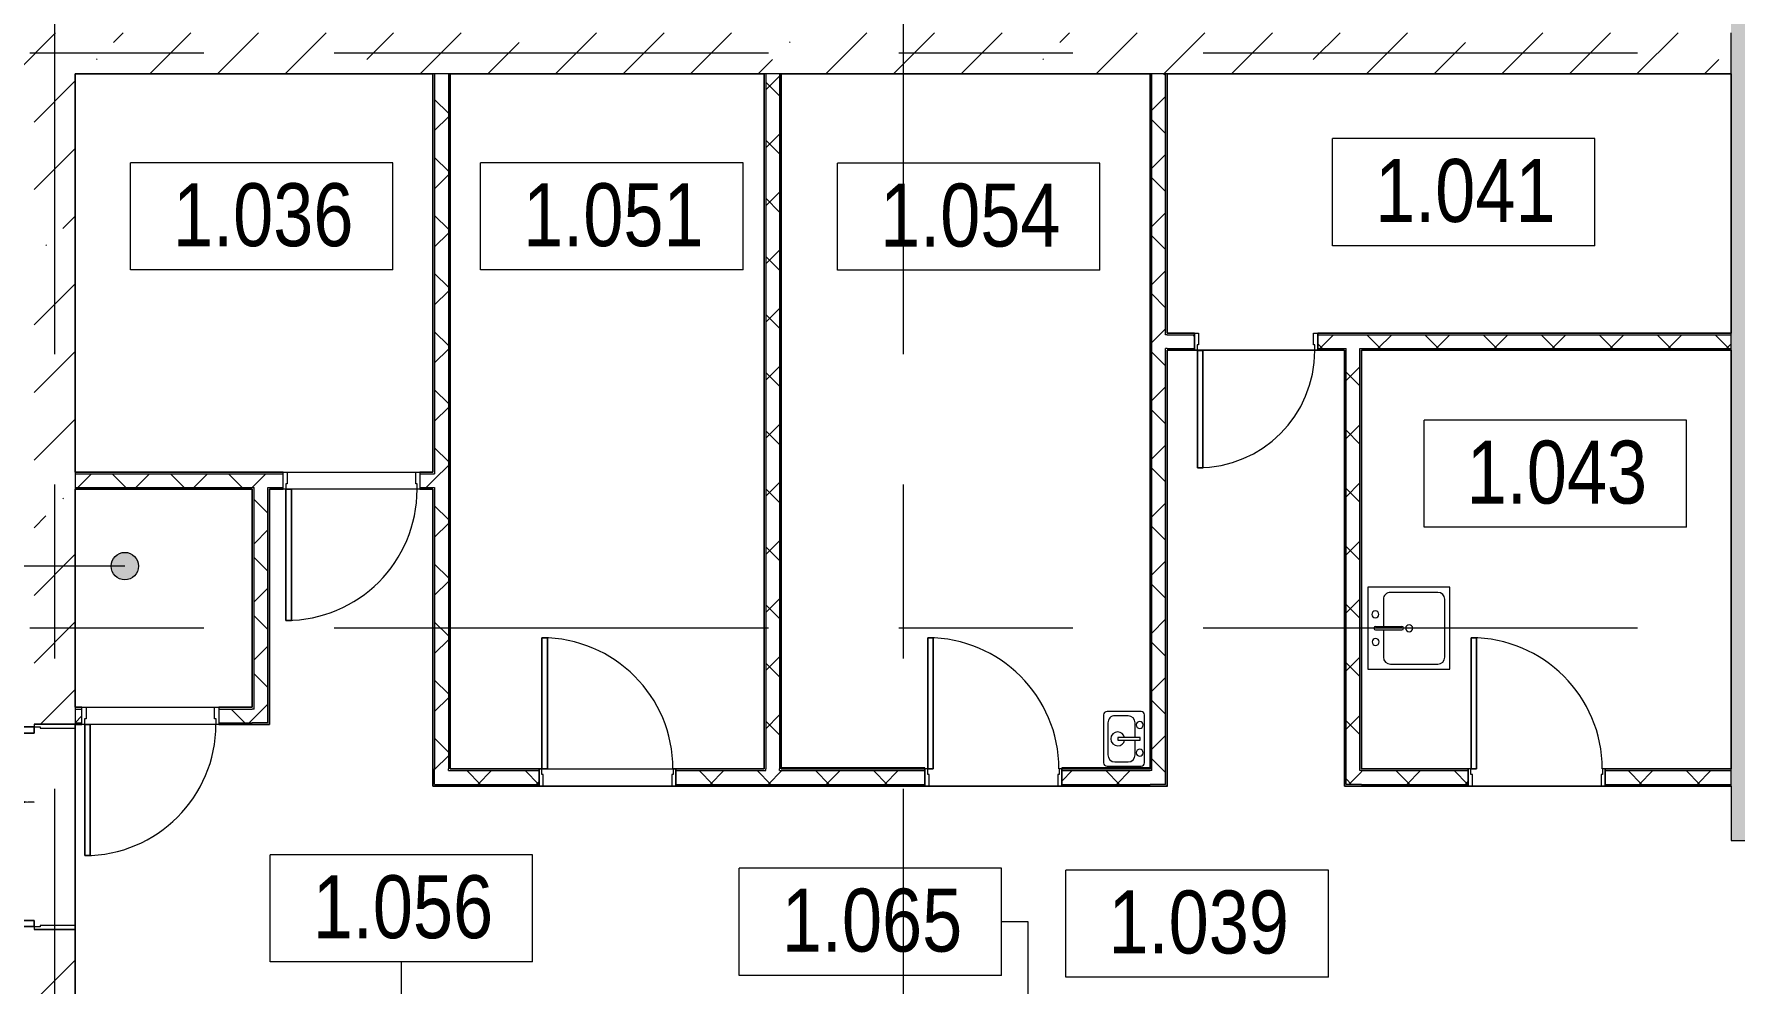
# Model space of a CAD drawing. Header units: millimetres. Extents: x 46431 to 216095, y -43515 to 31605.
# Drawn here: x 91782 to 104211, y -22681 to -15743 of the extents above; entities that cross this region are included whole.
import ezdxf

# ---------------------------------------------------------------- set-up
doc = ezdxf.new("R2010")
doc.units = ezdxf.units.MM
doc.linetypes.add('Осевые', pattern=[6350, 1270, -952.5, 3175, -952.5])
for name, color, linetype, lineweight in [('Двери', 7, 'Continuous', 9), ('Каркас_Импост', 7, 'Continuous', 9), ('Марки помещений', 7, 'Continuous', 9), ('Общие ребра', 7, 'Continuous', 9), ('Оси-2', 7, 'Осевые', 9), ('Панель', 7, 'Continuous', 9), ('Перекрытия', 7, 'Continuous', 9), ('Сантехнические приборы', 7, 'Continuous', 9), ('Средние линии', 7, 'Continuous', 18), ('Стены', 7, 'Continuous', 9), ('Стены-1', 7, 'Continuous', 18), ('Штриховка разреза-3', 7, 'Continuous', 9)]:
    doc.layers.add(name, color=color, linetype=linetype, lineweight=lineweight)
doc.layers.add('Сантехнические приборы-1', color=7, linetype='Continuous', lineweight=9, true_color=0xaaaaaa)
doc.layers.add('Штриховка разреза-2', color=7, linetype='Continuous', lineweight=9, true_color=0x787878)
doc.styles.add('Arial Narrow_1', font='Arial Narrow.ttf', dxfattribs={"height": 460})
pattern_1 = [(45, (0, 0), (-493.914, 493.914), []), (45, (493.9, 0), (-493.914, 493.914), [873.125, -174.625, 6.706, -167.919])]
pattern_2 = [(45, (0, 0), (-212.132, 212.132), []), (135, (0, 0), (-212.132, -212.132), [])]

# ---------------------------------------------------------------- blocks, each defined once
blk = doc.blocks.new('Дверь-Проем - 1200 x 2100-7379550-План 1-го этажа на отм_ -6_000')
at = {"layer": 'Средние линии'}
for p, q in [((-608, -150), (-608, 150)), ((592, 150), (592, -150))]:
    blk.add_line(p, q, dxfattribs=at)
blk = doc.blocks.new('Дверь - Полуторная_001 - ДВ3_20-15-6256108-План 1-го этажа на отм_ -6_000')
at = {"layer": 'Двери'}
for p, q in [((-684, 1059), (-729, 1059)), ((-729, 1059), (-729, 150)), ((-684, 150), (-684, 1059)), ((684, 150), (684, 699)), ((684, 699), (729, 699)), ((729, 699), (729, 150)), ((-729, 150), (-684, 150)), ((729, 150), (684, 150))]:
    blk.add_line(p, q, dxfattribs=at)
for centre, radius, start, end in [((-729, 150), 909, 360, 90), ((729, 150), 549, 90, 180)]:
    blk.add_arc(centre, radius, start, end, dxfattribs=at)
at = {"layer": 'Каркас_Импост'}
for p, q in [((-730, 150), (-750, 150)), ((-750, 150), (-750, -150)), ((-730, 105), (-730, 150)), ((750, 150), (730, 150)), ((730, 150), (730, 105)), ((750, -150), (750, 150)), ((-720, 105), (-730, 105)), ((-720, -150), (-720, 105)), ((730, 105), (720, 105)), ((720, 105), (720, -150)), ((-750, -150), (-720, -150)), ((720, -150), (750, -150))]:
    blk.add_line(p, q, dxfattribs=at)
at = {"layer": 'Панель'}
for p, q in [((-729, 1059), (-684, 1059)), ((-729, 150), (-729, 1059)), ((-684, 1059), (-684, 150)), ((684, 699), (684, 150)), ((729, 699), (684, 699)), ((729, 150), (729, 699)), ((-684, 150), (-729, 150)), ((684, 150), (729, 150))]:
    blk.add_line(p, q, dxfattribs=at)
blk = doc.blocks.new('Дверь - Однопольная - ДВ10_21х10-6240601-План 1-го этажа на отм_ -6_000')
at = {"layer": 'Двери'}
for p, q in [((-439, 1020.5), (-479, 1020.5)), ((-479, 1020.5), (-479, 62.5)), ((-439, 62.5), (-439, 1020.5)), ((-479, 62.5), (-439, 62.5))]:
    blk.add_line(p, q, dxfattribs=at)
blk.add_arc((-479, 62.5), 958, 360, 90, dxfattribs=at)
at = {"layer": 'Каркас_Импост'}
for p, q in [((-480, 62.5), (-500, 62.5)), ((-500, 62.5), (-500, -62.5)), ((-480, 22.5), (-480, 62.5)), ((-470, 22.5), (-480, 22.5)), ((-470, -62.5), (-470, 22.5)), ((480, 22.5), (470, 22.5)), ((470, 22.5), (470, -62.5)), ((500, 62.5), (480, 62.5)), ((480, 62.5), (480, 22.5)), ((500, -62.5), (500, 62.5)), ((-500, -62.5), (-470, -62.5)), ((470, -62.5), (500, -62.5))]:
    blk.add_line(p, q, dxfattribs=at)
at = {"layer": 'Панель'}
for p, q in [((-479, 1020.5), (-439, 1020.5)), ((-479, 62.5), (-479, 1020.5)), ((-439, 1020.5), (-439, 62.5)), ((-439, 62.5), (-479, 62.5))]:
    blk.add_line(p, q, dxfattribs=at)
blk = doc.blocks.new('Дверь - Однопольная - ДВ10__21х10-6240652-План 1-го этажа на отм_ -6_000')
at = {"layer": 'Двери'}
for p, q in [((-479, -62.5), (-439, -62.5)), ((-479, -1020.5), (-479, -62.5)), ((-439, -62.5), (-439, -1020.5)), ((-439, -1020.5), (-479, -1020.5))]:
    blk.add_line(p, q, dxfattribs=at)
blk.add_arc((-479, -62.5), 958, 270, 0, dxfattribs=at)
at = {"layer": 'Каркас_Импост'}
for p, q in [((-500, 62.5), (-470, 62.5)), ((-500, -62.5), (-500, 62.5)), ((-470, 62.5), (-470, -22.5)), ((470, 62.5), (500, 62.5)), ((470, -22.5), (470, 62.5)), ((500, 62.5), (500, -62.5)), ((-480, -62.5), (-500, -62.5)), ((-480, -22.5), (-480, -62.5)), ((-470, -22.5), (-480, -22.5)), ((480, -22.5), (470, -22.5)), ((480, -62.5), (480, -22.5)), ((500, -62.5), (480, -62.5))]:
    blk.add_line(p, q, dxfattribs=at)
at = {"layer": 'Панель'}
for p, q in [((-439, -62.5), (-479, -62.5)), ((-479, -62.5), (-479, -1020.5)), ((-439, -1020.5), (-439, -62.5)), ((-479, -1020.5), (-439, -1020.5))]:
    blk.add_line(p, q, dxfattribs=at)
blk = doc.blocks.new('Дверь - Однопольная - ДВ10__21х9-6240759-План 1-го этажа на отм_ -6_000')
at = {"layer": 'Двери'}
for p, q in [((-429, -63), (-389, -63)), ((-429, -921), (-429, -63)), ((-389, -63), (-389, -921)), ((-389, -921), (-429, -921))]:
    blk.add_line(p, q, dxfattribs=at)
blk.add_arc((-429, -63), 858, 270, 0, dxfattribs=at)
at = {"layer": 'Каркас_Импост'}
for p, q in [((-450, 63), (-420, 63)), ((-450, -63), (-450, 63)), ((-420, 63), (-420, -23)), ((420, 63), (450, 63)), ((420, -23), (420, 63)), ((450, 63), (450, -63)), ((-430, -63), (-450, -63)), ((-430, -23), (-430, -63)), ((-420, -23), (-430, -23)), ((430, -23), (420, -23)), ((430, -63), (430, -23)), ((450, -63), (430, -63))]:
    blk.add_line(p, q, dxfattribs=at)
at = {"layer": 'Панель'}
for p, q in [((-389, -63), (-429, -63)), ((-429, -63), (-429, -921)), ((-389, -921), (-389, -63)), ((-429, -921), (-389, -921))]:
    blk.add_line(p, q, dxfattribs=at)
blk = doc.blocks.new('Раковина-Одиночная-2D_400х300 - 400 x 300 мм-V32-План 1-го этажа на отм_ -6_000')
at = {"layer": 'Сантехнические приборы'}
for p, q in [((132, 377), (132, 128)), ((132, 377), (132, 128)), ((506, 403), (157, 403)), ((506, 403), (157, 403)), ((532, 128), (532, 377)), ((532, 128), (532, 377)), ((163, 320), (163, 223)), ((449, 371), (214, 371)), ((341, 299), (322, 299)), ((322, 299), (322, 134)), ((341, 134), (341, 299)), ((500, 223), (500, 320)), ((214, 172), (322, 172)), ((322, 134), (341, 134)), ((341, 172), (449, 172)), ((157, 103), (506, 103)), ((157, 103), (506, 103)), ((232, 63), (592, 63))]:
    blk.add_line(p, q, dxfattribs=at)
for centre, radius, start, end in [((157, 377), 25.4, 90, 180), ((157, 377), 25.4, 90, 180), ((506, 377), 25.4, 360, 90), ((506, 377), 25.4, 360, 90), ((214, 320), 50.8, 90, 180), ((331, 299), 50.8, 360, 180), ((331, 299), 50.8, 180, 260.5456), ((331, 299), 50.8, 282.1655, 0), ((449, 320), 50.8, 360, 90), ((157, 128), 25.4, 180, 270), ((157, 128), 25.4, 180, 270), ((214, 223), 50.8, 180, 270), ((230, 138), 25.4, 360, 180), ((230, 138), 25.4, 180, 0), ((433, 138), 25.4, 360, 180), ((433, 138), 25.4, 180, 0), ((449, 223), 50.8, 270, 0), ((506, 128), 25.4, 270, 360), ((506, 128), 25.4, 270, 0)]:
    blk.add_arc(centre, radius, start, end, dxfattribs=at)
blk = doc.blocks.new('Кухонная мойка-Островок - 600 x 600 мм-4969077-План 1-го этажа на отм_ -6_000')
at = {"layer": 'Сантехнические приборы-1'}
for p, q in [((316, 302), (-284, 302)), ((-284, 302), (-284, -298)), ((316, -298), (316, 302)), ((-246, 137), (-246, -209)), ((3, 188), (-195, 188)), ((3, 245), (3, 53)), ((28, 245), (28, 53)), ((227, 188), (28, 188)), ((278, -209), (278, 137)), ((-284, -298), (316, -298)), ((-195, -260), (227, -260))]:
    blk.add_line(p, q, dxfattribs=at)
for centre, radius, start, end in [((-84, 245), 25.4, 360, 180), ((16, 245), 12.7, 360, 180), ((117, 247), 25.4, 360, 180), ((-195, 137), 50.8, 90, 180), ((-84, 245), 25.4, 180, 0), ((117, 247), 25.4, 180, 0), ((227, 137), 50.8, 360, 90), ((16, 0), 25.4, 360, 180), ((16, 0), 25.4, 180, 0), ((16, 53), 12.7, 180, 0), ((-195, -209), 50.8, 180, 270), ((227, -209), 50.8, 270, 0)]:
    blk.add_arc(centre, radius, start, end, dxfattribs=at)
blk = doc.blocks.new('Марка помещения_Р - Марка помещения-4575829-План 1-го этажа на отм_ -6_000')
at = {"layer": 'Марки помещений'}
for p, q in [((-4.79375, -1.95625), (-4.79375, 1.95625)), ((4.79375, 1.95625), (-4.79375, 1.95625)), ((4.79375, -1.95625), (4.79375, 1.95625)), ((4.79375, -1.95625), (-4.79375, -1.95625))]:
    blk.add_line(p, q, dxfattribs=at)

msp = doc.modelspace()

# ---------------------------------------------------------------- hatches: boundary and pattern name
at = {"layer": 'Марки помещений'}
h = msp.add_hatch(color=256, dxfattribs=at)
edge = h.paths.add_edge_path(flags=0)
edge.add_arc((92445.4, -19628.7), 100, 0, 360)
at = {"layer": 'Штриховка разреза-2'}
msp.add_hatch(color=256, dxfattribs=at).paths.add_polyline_path([(99934.6, -21110.4), (99934.6, -21108.4), (99670.7, -21110.4)], flags=0)
at = {"layer": 'Штриховка разреза-3'}
h = msp.add_hatch(dxfattribs=at)
h.set_pattern_fill('FP_4', color=256, style=0, pattern_type=2)
h.set_pattern_definition([(45, (0, 0), (-424.264, 424.264), [600, -100, 20, -100]), (45, (0, 424), (-424.264, 424.264), [])])
h.paths.add_polyline_path([(104181.6, -31382.9), (104481.6, -31382.9), (104481.6, -22832.9), (104181.6, -22832.9), (104181.6, -29228.7)], flags=0)
h.paths.add_polyline_path([(104481.6, -21632.9), (104481.6, 12417.1), (104181.6, 12417.1), (104181.6, -21632.9)], flags=0)
h.paths.add_polyline_path([(104181.6, 13917.1), (104481.6, 13917.1), (104481.6, 25417.1), (104181.6, 25417.1), (104181.6, 14287.1)], flags=0)
h = msp.add_hatch(dxfattribs=at)
h.set_pattern_fill('FP_8', color=256, style=0, pattern_type=2)
h.set_pattern_definition(pattern_1)
h.paths.add_polyline_path([(91781.6, -16032.9), (104181.6, -16032.9), (104181.6, -15732.9), (77731.6, -15734.5), (77731.6, -16032.9), (90347.2, -16032.9)], flags=0)
h = msp.add_hatch(dxfattribs=at)
h.set_pattern_fill('FP_8', color=256, style=0, pattern_type=2)
h.set_pattern_definition(pattern_1)
h.paths.add_polyline_path([(91781.6, -31382.9), (92081.6, -31382.9), (92081.6, -31182.9), (91781.6, -31182.9)], flags=0)
h.paths.add_polyline_path([(92042.4, -30182.9), (92081.6, -30182.9), (92081.6, -22282.9), (91781.6, -22282.9), (91781.6, -30182.9)], flags=0)
h.paths.add_polyline_path([(92081.6, -20782.9), (92081.6, -16032.9), (91781.6, -16032.9), (91781.6, -20782.9), (92042.4, -20782.9)], flags=0)
h = msp.add_hatch(dxfattribs=at)
h.set_pattern_fill('FP_1', color=256, style=0, pattern_type=2)
h.set_pattern_definition(pattern_2)
h.paths.add_polyline_path([(94709.1, -21122.9), (94809.1, -21122.9), (94809.1, -16032.9), (94709.1, -16032.9), (94709.1, -21110.4)], flags=0)
h = msp.add_hatch(dxfattribs=at)
h.set_pattern_fill('FP_1', color=256, style=0, pattern_type=2)
h.set_pattern_definition(pattern_2)
h.paths.add_polyline_path([(97229.1, -21122.9), (97229.1, -16032.9), (97129.1, -16032.9), (97129.1, -21122.9)], flags=0)
h = msp.add_hatch(dxfattribs=at)
h.set_pattern_fill('FP_1', color=256, style=0, pattern_type=2)
h.set_pattern_definition(pattern_2)
h.paths.add_polyline_path([(99949.1, -21222.9), (100049.1, -21222.9), (100049.1, -16032.9), (99949.1, -16032.9), (99949.1, -21122.9)], flags=0)
h = msp.add_hatch(dxfattribs=at)
h.set_pattern_fill('FP_1', color=256, style=0, pattern_type=2)
h.set_pattern_definition(pattern_2)
h.paths.add_polyline_path([(101469.1, -18040.4), (104181.6, -18040.4), (104181.6, -17940.4), (101161.6, -17940.4), (101161.6, -18040.4), (101369.1, -18040.4)], flags=0)
h.paths.add_polyline_path([(100061.6, -18040.4), (100261.6, -18040.4), (100261.6, -17940.4), (100049.1, -17940.4), (100049.1, -18040.4)], flags=0)
h = msp.add_hatch(dxfattribs=at)
h.set_pattern_fill('FP_1', color=256, style=0, pattern_type=2)
h.set_pattern_definition(pattern_2)
h.paths.add_polyline_path([(101469.1, -21222.9), (101469.1, -18040.4), (101369.1, -18040.4), (101369.1, -21222.9)], flags=0)
h = msp.add_hatch(dxfattribs=at)
h.set_pattern_fill('FP_1', color=256, style=0, pattern_type=2)
h.set_pattern_definition(pattern_2)
h.paths.add_polyline_path([(92081.6, -19055.4), (93601.6, -19055.4), (93601.6, -18955.4), (92081.6, -18955.4)], flags=0)
h.paths.add_polyline_path([(94709.1, -19055.4), (94709.1, -18955.4), (94601.6, -18955.4), (94601.6, -19055.4), (94696.6, -19055.4)], flags=0)
h = msp.add_hatch(dxfattribs=at)
h.set_pattern_fill('FP_1', color=256, style=0, pattern_type=2)
h.set_pattern_definition(pattern_2)
h.paths.add_polyline_path([(93389.1, -20772.9), (93489.1, -20772.9), (93489.1, -19055.4), (93389.1, -19055.4), (93389.1, -20672.9)], flags=0)
h = msp.add_hatch(dxfattribs=at)
h.set_pattern_fill('FP_1', color=256, style=0, pattern_type=2)
h.set_pattern_definition(pattern_2)
h.paths.add_polyline_path([(93389.1, -20772.9), (93389.1, -20672.9), (93131.6, -20672.9), (93131.6, -20772.9), (93376.6, -20772.9)], flags=0)
h.paths.add_polyline_path([(92131.6, -20772.9), (92131.6, -20672.9), (92081.6, -20672.9), (92081.6, -20772.9)], flags=0)
h = msp.add_hatch(dxfattribs=at)
h.set_pattern_fill('FP_1', color=256, style=0, pattern_type=2)
h.set_pattern_definition(pattern_2)
h.paths.add_polyline_path([(99291.6, -21222.9), (99949.1, -21222.9), (99949.1, -21122.9), (99291.6, -21122.9)], flags=0)
h.paths.add_polyline_path([(96471.6, -21222.9), (98291.6, -21222.9), (98291.6, -21122.9), (96471.6, -21122.9)], flags=0)
h.paths.add_polyline_path([(94709.1, -21222.9), (95471.6, -21222.9), (95471.6, -21122.9), (94709.1, -21122.9)], flags=0)
h = msp.add_hatch(dxfattribs=at)
h.set_pattern_fill('FP_1', color=256, style=0, pattern_type=2)
h.set_pattern_definition(pattern_2)
h.paths.add_polyline_path([(103908.6, -21222.9), (104181.6, -21222.9), (104181.6, -21122.9), (103261.6, -21122.9), (103261.6, -21222.9)], flags=0)
h.paths.add_polyline_path([(101469.1, -21222.9), (102261.6, -21222.9), (102261.6, -21122.9), (101469.1, -21122.9)], flags=0)

# ---------------------------------------------------------------- linework, layer by layer
at = {"layer": 'Марки помещений'}
for p, q in [((92445.4, -19628.7), (91262.1, -19628.7)), ((99045, -22226.6), (98852.1, -22226.6)), ((99045, -23695.2), (99045, -22226.6)), ((94465.8, -23692.7), (94465.8, -22520))]:
    msp.add_line(p, q, dxfattribs=at)
msp.add_circle((92445.4, -19628.7), 100, dxfattribs=at)
at = {"layer": 'Общие ребра'}
for p, q in [((104181.6, -16032.9), (104181.6, -15732.9)), ((94709.1, -16032.9), (94696.6, -16032.9)), ((94809.1, -16032.9), (94709.1, -16032.9)), ((94709.1, -16032.9), (94709.1, -18955.4)), ((94821.6, -16032.9), (94809.1, -16032.9)), ((94809.1, -16032.9), (94809.1, -21110.4)), ((97129.1, -16032.9), (97116.6, -16032.9)), ((97229.1, -16032.9), (97129.1, -16032.9)), ((97129.1, -16032.9), (97129.1, -21110.4)), ((97241.6, -16032.9), (97229.1, -16032.9)), ((97229.1, -16032.9), (97229.1, -21110.4)), ((99949.1, -16032.9), (99936.6, -16032.9)), ((99949.1, -21122.9), (99949.1, -16032.9)), ((100049.1, -16032.9), (99949.1, -16032.9)), ((100061.6, -16032.9), (100049.1, -16032.9)), ((100049.1, -17940.4), (100049.1, -16032.9)), ((100061.6, -17940.4), (100049.1, -17940.4)), ((100061.6, -17940.4), (100261.6, -17940.4)), ((100261.6, -17927.9), (100063.6, -17927.9)), ((104181.6, -17927.9), (101161.6, -17927.9)), ((101161.6, -17940.4), (104181.6, -17940.4)), ((104181.6, -17940.4), (104181.6, -17927.9)), ((104181.6, -18040.4), (104181.6, -17940.4)), ((100061.6, -18040.4), (100049.1, -18040.4)), ((100049.1, -21222.9), (100049.1, -18040.4)), ((100061.6, -18040.4), (100261.6, -18040.4)), ((100061.6, -18052.9), (100261.6, -18052.9)), ((101161.6, -18040.4), (101369.1, -18040.4)), ((101161.6, -18052.9), (101354.6, -18052.9)), ((101369.1, -18052.9), (101369.1, -18040.4)), ((101369.1, -21222.9), (101369.1, -18052.9)), ((101469.1, -18040.4), (104181.6, -18040.4)), ((101469.1, -18052.9), (101469.1, -18040.4)), ((101469.1, -21122.9), (101469.1, -18052.9)), ((104181.6, -18052.9), (104181.6, -18040.4)), ((92081.6, -18942.9), (92081.6, -18955.4)), ((92081.6, -18955.4), (93601.6, -18955.4)), ((92081.6, -18955.4), (92081.6, -19055.4)), ((93601.6, -18942.9), (92083.6, -18942.9)), ((94696.6, -18942.9), (94601.6, -18942.9)), ((94601.6, -18955.4), (94696.6, -18955.4)), ((94696.6, -18955.4), (94709.1, -18955.4)), ((92081.6, -19055.4), (92081.6, -19067.9)), ((92081.6, -19055.4), (93389.1, -19055.4)), ((93389.1, -19067.9), (93389.1, -19055.4)), ((93389.1, -20672.9), (93389.1, -19067.9)), ((93489.1, -19055.4), (93601.6, -19055.4)), ((93489.1, -19067.9), (93489.1, -19055.4)), ((93489.1, -20772.9), (93489.1, -19067.9)), ((93501.6, -19067.9), (93601.6, -19067.9)), ((94601.6, -19055.4), (94696.6, -19055.4)), ((94601.6, -19067.9), (94694.6, -19067.9)), ((94696.6, -19055.4), (94709.1, -19055.4)), ((94709.1, -19055.4), (94709.1, -21110.4)), ((92081.6, -20660.4), (92081.6, -20672.9)), ((92081.6, -20672.9), (92131.6, -20672.9)), ((92081.6, -20672.9), (92081.6, -20772.9)), ((92131.6, -20660.4), (92083.6, -20660.4)), ((93376.6, -20660.4), (93131.6, -20660.4)), ((93131.6, -20672.9), (93376.6, -20672.9)), ((93389.1, -20672.9), (93376.6, -20672.9)), ((92081.6, -20772.9), (92081.6, -20782.9)), ((92081.6, -20772.9), (92131.6, -20772.9)), ((92081.6, -20785.4), (92131.6, -20785.4)), ((93131.6, -20772.9), (93376.6, -20772.9)), ((93131.6, -20785.4), (93376.6, -20785.4)), ((93389.1, -20772.9), (93376.6, -20772.9)), ((93376.6, -20785.4), (93489.1, -20785.4)), ((93489.1, -20772.9), (93389.1, -20772.9)), ((94709.1, -21122.9), (94709.1, -21110.4)), ((94709.1, -21222.9), (94709.1, -21122.9)), ((94809.1, -21122.9), (94809.1, -21110.4)), ((94809.1, -21122.9), (95471.6, -21122.9)), ((94823.6, -21110.4), (95471.6, -21110.4)), ((95471.6, -21110.4), (94823.6, -21110.4)), ((96471.6, -21110.4), (97116.6, -21110.4)), ((97116.6, -21110.4), (96471.6, -21110.4)), ((96471.6, -21122.9), (97129.1, -21122.9)), ((97129.1, -21122.9), (97129.1, -21110.4)), ((97229.1, -21122.9), (97229.1, -21110.4)), ((97229.1, -21122.9), (98291.6, -21122.9)), ((97243.6, -21108.4), (97241.6, -21108.4)), ((97241.6, -21108.4), (97241.6, -21110.4)), ((97241.6, -21110.4), (97243.6, -21110.4)), ((97243.6, -21110.4), (97241.6, -21110.4)), ((97248.6, -21108.4), (97243.6, -21108.4)), ((98291.6, -21108.4), (97248.6, -21108.4)), ((97248.6, -21110.4), (98291.6, -21110.4)), ((98291.6, -21110.4), (97248.6, -21110.4)), ((99934.6, -21108.4), (99291.6, -21108.4)), ((99291.6, -21110.4), (99934.6, -21110.4)), ((99936.6, -21110.4), (99291.6, -21110.4)), ((99291.6, -21122.9), (99936.6, -21122.9)), ((99936.6, -21108.4), (99934.6, -21108.4)), ((99949.1, -21122.9), (99936.6, -21122.9)), ((101481.6, -21122.9), (101469.1, -21122.9)), ((102261.6, -21110.4), (101481.6, -21110.4)), ((101481.6, -21122.9), (102261.6, -21122.9)), ((104181.6, -21110.4), (103261.6, -21110.4)), ((103261.6, -21122.9), (104181.6, -21122.9)), ((104181.6, -21122.9), (104181.6, -21110.4)), ((104181.6, -21222.9), (104181.6, -21122.9)), ((95471.6, -21235.4), (94696.6, -21235.4)), ((94696.6, -21235.4), (95471.6, -21235.4)), ((94709.1, -21222.9), (95471.6, -21222.9)), ((96471.6, -21222.9), (98291.6, -21222.9)), ((98291.6, -21235.4), (96471.6, -21235.4)), ((96471.6, -21235.4), (98291.6, -21235.4)), ((99291.6, -21222.9), (99936.6, -21222.9)), ((99936.6, -21235.4), (99291.6, -21235.4)), ((99291.6, -21235.4), (99936.6, -21235.4)), ((99949.1, -21222.9), (99936.6, -21222.9)), ((99936.6, -21235.4), (100049.1, -21235.4)), ((100049.1, -21222.9), (99949.1, -21222.9)), ((101469.1, -21222.9), (101369.1, -21222.9)), ((101369.1, -21235.4), (101481.6, -21235.4)), ((101481.6, -21222.9), (101469.1, -21222.9)), ((101481.6, -21222.9), (102261.6, -21222.9)), ((101481.6, -21235.4), (102261.6, -21235.4)), ((103261.6, -21222.9), (104181.6, -21222.9)), ((103261.6, -21235.4), (104179.6, -21235.4)), ((104181.6, -21235.4), (104181.6, -21222.9)), ((104181.6, -21235.4), (104181.6, -21632.9)), ((92081.6, -30182.9), (92081.6, -22282.9))]:
    msp.add_line(p, q, dxfattribs=at)
at = {"layer": 'Оси-2'}
for p, q in [((91931.6, 25417.1), (91931.6, -41733.9)), ((98131.6, 25417.1), (98131.6, -41733.9)), ((150171.6, -15882.9), (50527.1, -15882.9)), ((150171.6, -20082.9), (50527.1, -20082.9))]:
    msp.add_line(p, q, dxfattribs=at)
at = {"layer": 'Перекрытия'}
for p, q in [((94696.6, -16032.9), (92081.6, -16032.9)), ((92081.6, -16032.9), (92081.6, -18942.9)), ((94696.6, -18942.9), (94696.6, -16032.9)), ((97116.6, -16032.9), (94821.6, -16032.9)), ((94821.6, -16032.9), (94821.6, -21110.4)), ((97116.6, -21110.4), (97116.6, -16032.9)), ((99936.6, -16032.9), (97241.6, -16032.9)), ((97241.6, -16032.9), (97241.6, -21110.4)), ((99936.6, -21103.4), (99936.6, -16032.9)), ((104181.6, -16032.9), (100061.6, -16032.9)), ((100061.6, -16032.9), (100061.6, -17927.9)), ((104181.6, -17927.9), (104181.6, -16032.9)), ((100061.6, -17927.9), (100261.6, -17927.9)), ((100261.6, -17927.9), (100261.6, -18052.9)), ((101161.6, -18052.9), (101161.6, -17927.9)), ((101161.6, -17927.9), (104181.6, -17927.9)), ((101356.6, -18052.9), (100061.6, -18052.9)), ((100061.6, -18052.9), (100061.6, -21235.4)), ((100261.6, -18052.9), (101161.6, -18052.9)), ((101356.6, -21235.4), (101356.6, -18052.9)), ((104181.6, -18052.9), (101481.6, -18052.9)), ((101481.6, -18052.9), (101481.6, -21110.4)), ((104181.6, -21110.4), (104181.6, -18052.9)), ((92081.6, -18942.9), (94696.6, -18942.9)), ((93376.6, -19067.9), (92081.6, -19067.9)), ((92081.6, -19067.9), (92081.6, -20660.4)), ((93376.6, -20660.4), (93376.6, -19067.9)), ((94696.6, -19067.9), (93501.6, -19067.9)), ((93501.6, -19067.9), (93501.6, -20785.4)), ((94696.6, -21235.4), (94696.6, -19067.9)), ((92081.6, -20660.4), (93376.6, -20660.4)), ((92081.6, -20782.9), (91781.6, -20782.9)), ((92081.6, -22282.9), (92081.6, -20782.9)), ((93501.6, -20785.4), (92081.6, -20785.4)), ((92081.6, -20785.4), (92081.6, -31382.9)), ((94821.6, -21110.4), (95471.6, -21110.4)), ((95471.6, -21110.4), (95471.6, -21235.4)), ((96471.6, -21235.4), (96471.6, -21110.4)), ((96471.6, -21110.4), (97116.6, -21110.4)), ((97241.6, -21110.4), (97248.6, -21110.4)), ((97248.6, -21110.4), (98291.6, -21110.4)), ((98291.6, -21110.4), (98291.6, -21235.4)), ((99291.6, -21235.4), (99291.6, -21110.4)), ((99291.6, -21110.4), (99936.6, -21110.4)), ((99936.6, -21110.4), (99936.6, -21103.4)), ((101481.6, -21110.4), (102261.6, -21110.4)), ((102261.6, -21110.4), (102261.6, -21235.4)), ((103261.6, -21235.4), (103261.6, -21110.4)), ((103261.6, -21110.4), (104181.6, -21110.4)), ((100061.6, -21235.4), (94696.6, -21235.4)), ((95471.6, -21235.4), (96471.6, -21235.4)), ((98291.6, -21235.4), (99291.6, -21235.4)), ((104181.6, -21235.4), (101356.6, -21235.4)), ((102261.6, -21235.4), (103261.6, -21235.4)), ((91781.6, -22282.9), (92081.6, -22282.9))]:
    msp.add_line(p, q, dxfattribs=at)
at = {"layer": 'Стены'}
for p, q in [((91781.6, -20782.9), (92081.6, -20782.9)), ((92081.6, -20782.9), (92081.6, -22282.9)), ((95471.6, -21110.4), (96471.6, -21110.4)), ((95471.6, -21235.4), (95471.6, -21110.4)), ((96471.6, -21110.4), (96471.6, -21235.4)), ((96471.6, -21235.4), (95471.6, -21235.4)), ((104181.6, -21632.9), (104481.6, -21632.9)), ((92081.6, -22282.9), (91781.6, -22282.9))]:
    msp.add_line(p, q, dxfattribs=at)
at = {"layer": 'Стены-1'}
for p, q in [((92081.6, -16032.9), (94696.6, -16032.9)), ((92081.6, -18942.9), (92081.6, -16032.9)), ((94696.6, -16032.9), (94696.6, -18942.9)), ((94821.6, -16032.9), (97116.6, -16032.9)), ((94821.6, -21110.4), (94821.6, -16032.9)), ((97116.6, -16032.9), (97116.6, -21110.4)), ((97241.6, -16032.9), (99936.6, -16032.9)), ((97241.6, -21110.4), (97241.6, -16032.9)), ((99936.6, -16032.9), (99936.6, -21110.4)), ((100061.6, -16032.9), (104181.6, -16032.9)), ((100061.6, -17927.9), (100061.6, -16032.9)), ((104181.6, -16032.9), (104181.6, -17927.9)), ((100063.6, -17927.9), (100061.6, -17927.9)), ((100261.6, -18052.9), (100261.6, -17927.9)), ((101161.6, -17927.9), (101161.6, -18052.9)), ((100061.6, -21235.4), (100061.6, -18052.9)), ((101354.6, -18052.9), (101356.6, -18052.9)), ((101356.6, -18052.9), (101356.6, -21235.4)), ((101481.6, -18052.9), (104181.6, -18052.9)), ((101481.6, -21110.4), (101481.6, -18052.9)), ((104181.6, -18052.9), (104181.6, -21110.4)), ((92083.6, -18942.9), (92081.6, -18942.9)), ((93601.6, -19067.9), (93601.6, -18942.9)), ((94601.6, -18942.9), (94601.6, -19067.9)), ((92081.6, -20660.4), (92081.6, -19067.9)), ((92081.6, -19067.9), (93376.6, -19067.9)), ((93376.6, -19067.9), (93376.6, -20660.4)), ((93501.6, -20785.4), (93501.6, -19067.9)), ((94694.6, -19067.9), (94696.6, -19067.9)), ((94696.6, -19067.9), (94694.6, -19067.9)), ((94694.6, -19069.9), (94694.6, -21235.4)), ((94696.6, -19067.9), (94696.6, -21110.4)), ((94696.6, -21235.4), (94696.6, -19067.9)), ((92083.6, -20660.4), (92081.6, -20660.4)), ((92131.6, -20785.4), (92131.6, -20660.4)), ((93131.6, -20660.4), (93131.6, -20785.4)), ((91781.6, -20782.9), (92081.6, -20782.9)), ((92081.6, -20782.9), (92081.6, -20785.4)), ((93489.1, -20785.4), (93501.6, -20785.4)), ((94696.6, -21110.4), (94696.6, -21222.9)), ((94823.6, -21110.4), (94821.6, -21110.4)), ((95471.6, -21108.4), (94823.6, -21108.4)), ((95471.6, -21110.4), (95471.6, -21108.4)), ((95471.6, -21235.4), (95471.6, -21110.4)), ((97114.6, -21108.4), (96471.6, -21108.4)), ((96471.6, -21108.4), (96471.6, -21110.4)), ((96471.6, -21110.4), (96471.6, -21235.4)), ((97116.6, -21110.4), (97116.6, -21108.4)), ((98291.6, -21103.4), (97248.6, -21103.4)), ((98291.6, -21110.4), (98291.6, -21103.4)), ((98291.6, -21235.4), (98291.6, -21110.4)), ((99929.6, -21103.4), (99291.6, -21103.4)), ((99291.6, -21103.4), (99291.6, -21110.4)), ((99291.6, -21110.4), (99291.6, -21235.4)), ((99936.6, -21110.4), (99936.6, -21103.4)), ((102261.6, -21235.4), (102261.6, -21110.4)), ((103261.6, -21110.4), (103261.6, -21235.4)), ((94694.6, -21235.4), (94694.6, -21237.4)), ((94694.6, -21237.4), (95471.6, -21237.4)), ((94696.6, -21222.9), (94696.6, -21235.4)), ((95471.6, -21237.4), (95471.6, -21235.4)), ((96471.6, -21235.4), (96471.6, -21237.4)), ((96471.6, -21237.4), (98291.6, -21237.4)), ((98291.6, -21237.4), (98291.6, -21235.4)), ((99291.6, -21235.4), (99291.6, -21237.4)), ((99291.6, -21237.4), (100063.6, -21237.4)), ((100061.6, -21235.4), (99936.6, -21235.4)), ((100049.1, -21235.4), (100061.6, -21235.4)), ((100063.6, -21237.4), (100063.6, -21235.4)), ((101356.6, -21235.4), (101369.1, -21235.4)), ((104179.6, -21235.4), (104181.6, -21235.4)), ((104181.6, -21632.9), (104481.6, -21632.9)), ((92081.6, -22282.9), (91781.6, -22282.9))]:
    msp.add_line(p, q, dxfattribs=at)

# ---------------------------------------------------------------- block references
at = {"layer": 'Двери'}
for name, p in [('Дверь - Однопольная - ДВ10__21х9-6240759-План 1-го этажа на отм_ -6_000', (100711.6, -17990.4)), ('Дверь - Однопольная - ДВ10__21х10-6240652-План 1-го этажа на отм_ -6_000', (94101.6, -19005.4)), ('Дверь - Однопольная - ДВ10_21х10-6240601-План 1-го этажа на отм_ -6_000', (95971.6, -21172.9)), ('Дверь - Однопольная - ДВ10_21х10-6240601-План 1-го этажа на отм_ -6_000', (98791.6, -21172.9)), ('Дверь - Однопольная - ДВ10_21х10-6240601-План 1-го этажа на отм_ -6_000', (102761.6, -21172.9)), ('Дверь - Однопольная - ДВ10__21х10-6240652-План 1-го этажа на отм_ -6_000', (92631.6, -20722.9))]:
    msp.add_blockref(name, p, dxfattribs=at)
for name, p, rotation in [('Дверь - Полуторная_001 - ДВ3_20-15-6256108-План 1-го этажа на отм_ -6_000', (91931.6, -21532.9), 90), ('Дверь-Проем - 1200 x 2100-7379550-План 1-го этажа на отм_ -6_000', (104331.6, -22241.1), 270)]:
    msp.add_blockref(name, p, dxfattribs=dict(at, rotation=rotation))
at = {"layer": 'Марки помещений', "xscale": 199.9999999999999, "yscale": 199.9999999999999, "zscale": 199.9999999999999}
for p in [(102228.5, -16897.4), (93444.8, -17074.5), (96003.5, -17074.5), (98611.6, -17077), (102897.5, -18954.4), (94465.8, -22128.8), (97893.4, -22226.6), (100280.6, -22240.1)]:
    msp.add_blockref('Марка помещения_Р - Марка помещения-4575829-План 1-го этажа на отм_ -6_000', p, dxfattribs=at)
at = {"layer": 'Сантехнические приборы', "rotation": 90}
msp.add_blockref('Раковина-Одиночная-2D_400х300 - 400 x 300 мм-V32-План 1-го этажа на отм_ -6_000', (99999.1, -21222.1), dxfattribs=at)
at = {"layer": 'Сантехнические приборы-1', "rotation": 89.99999999999991}
msp.add_blockref('Кухонная мойка-Островок - 600 x 600 мм-4969077-План 1-го этажа на отм_ -6_000', (101829.7, -20098.6), dxfattribs=at)

# ---------------------------------------------------------------- texts
at = {"layer": 'Марки помещений', "char_height": 460, "width": 1587.341, "attachment_point": 1, "style": 'Arial Narrow_1'}
for s, insert in [('1.041', (101580.6, -16655.6)), ('1.036', (92796.9, -16832.6)), ('1.051', (95355.6, -16832.6)), ('1.054', (97963.7, -16835.1)), ('1.043', (102249.6, -18712.5)), ('1.056', (93817.9, -21886.9)), ('1.065', (97245.5, -21984.7)), ('1.039', (99632.7, -21998.2))]:
    msp.add_mtext(s, dxfattribs=dict(at, insert=insert))

doc.saveas('drawing.dxf')
